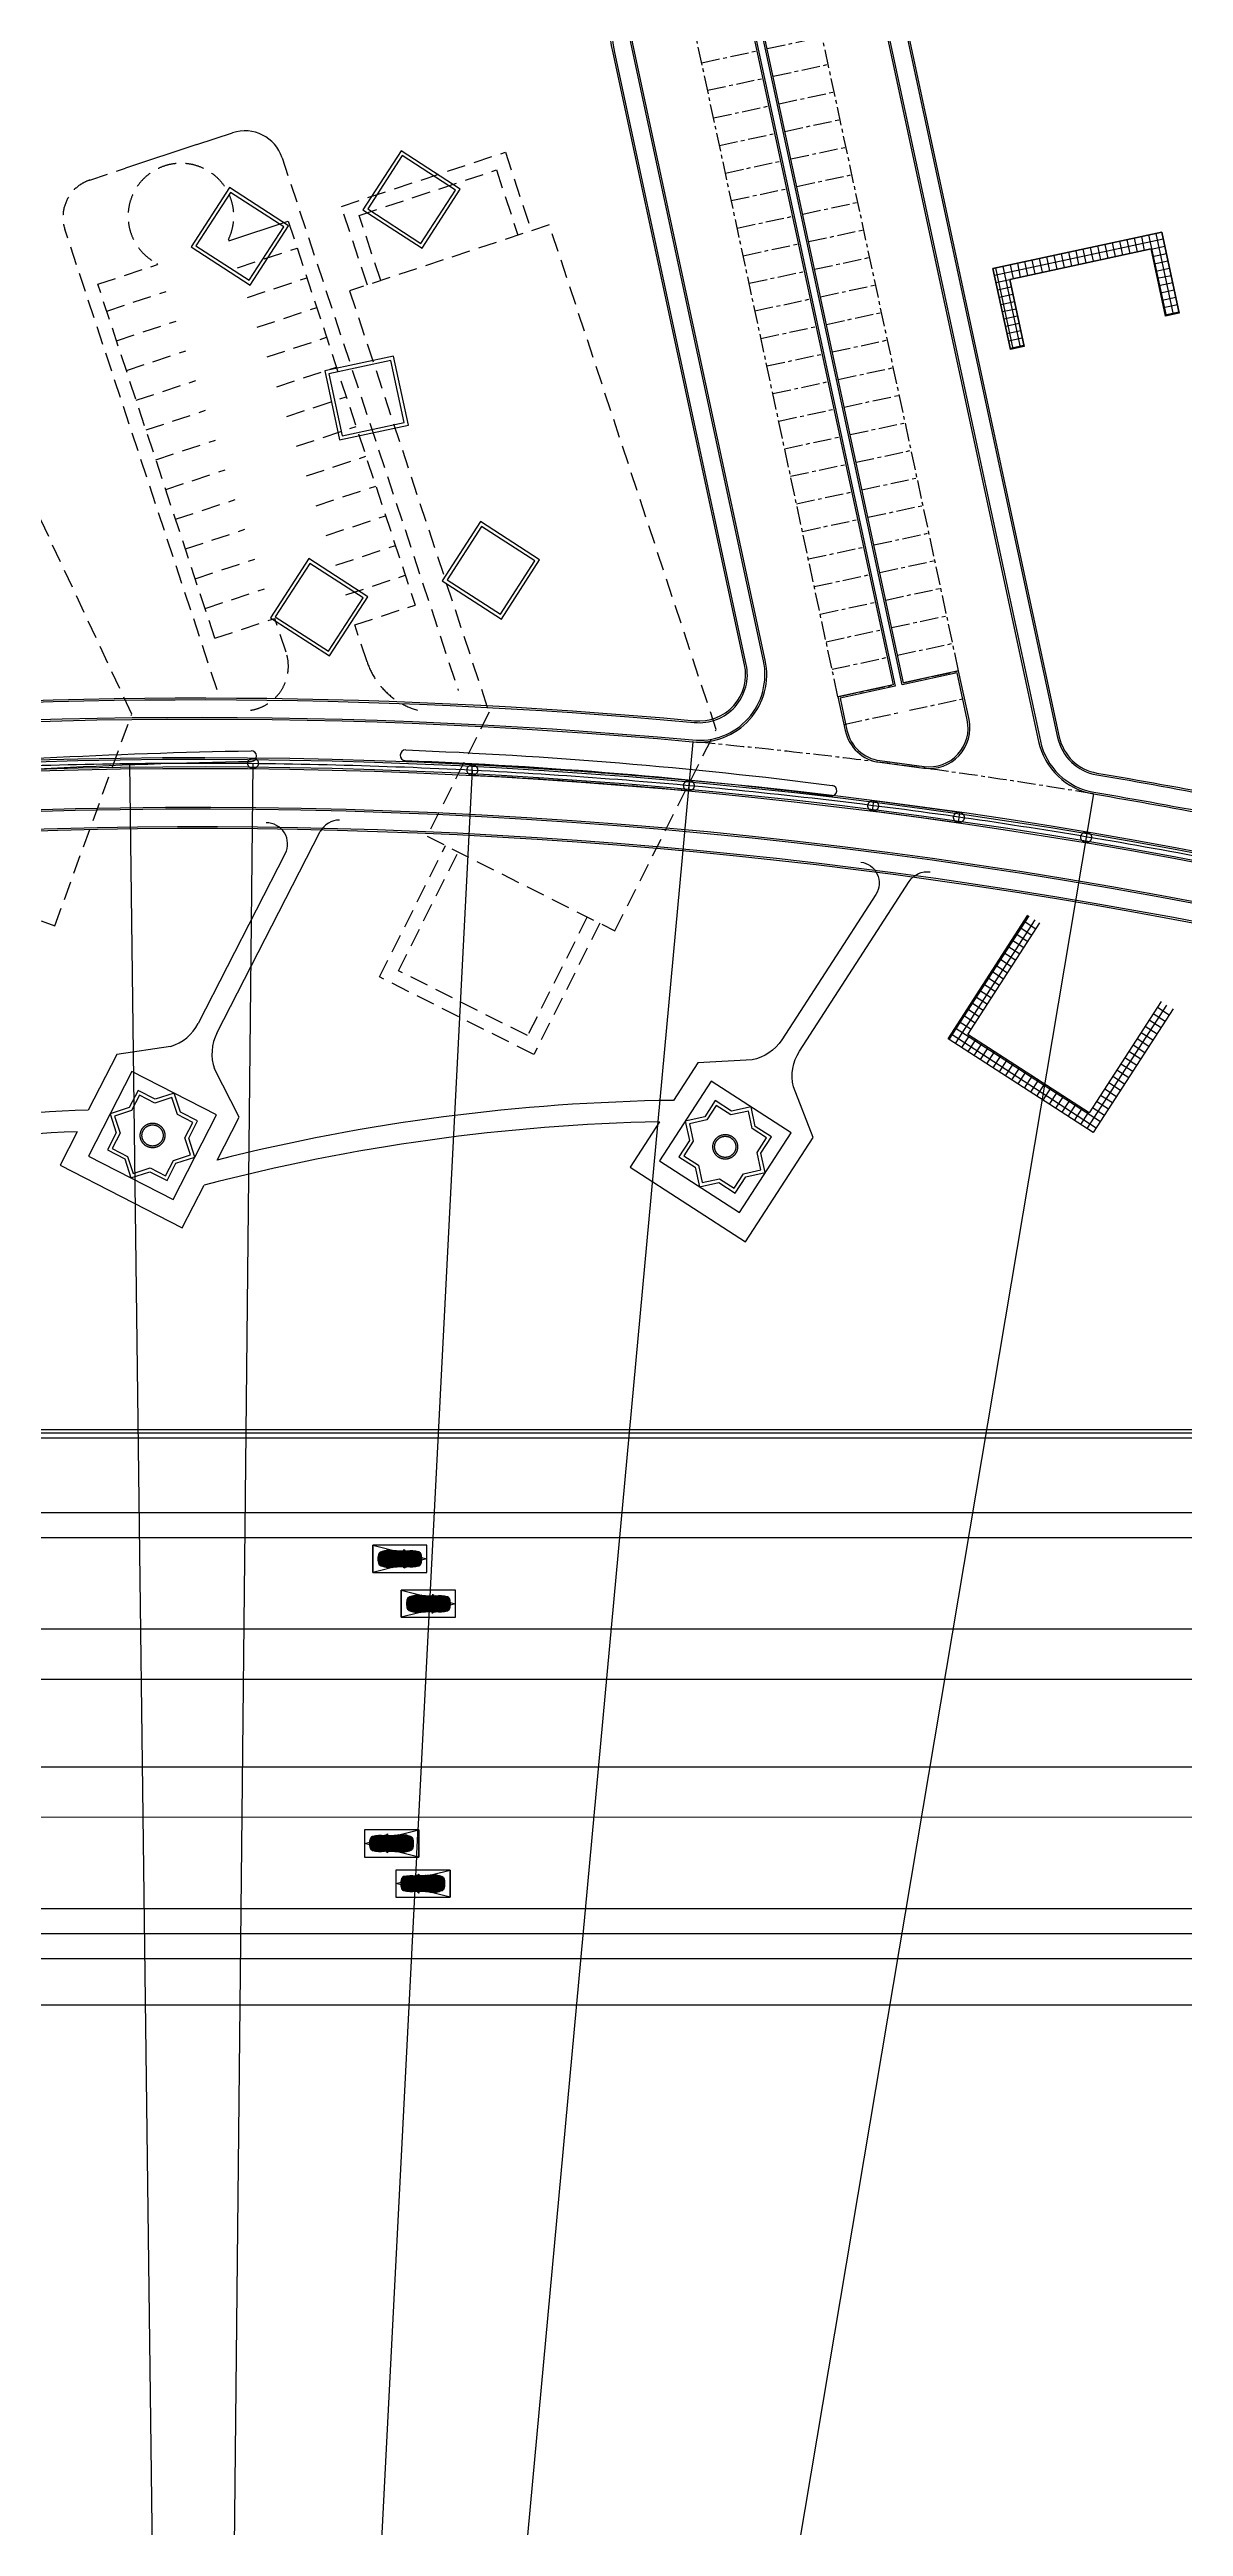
# Model space of a CAD drawing. Header units: inches. Extents: x 6322 to 85903, y -36042 to 7673.
# Drawn here: x 60204 to 64065, y -5601 to 2831 of the extents above; entities that cross this region are included whole.
import ezdxf

# ---------------------------------------------------------------- set-up
doc = ezdxf.new("R2010")
doc.units = ezdxf.units.IN
doc.header["$LTSCALE"] = 10
for name, pattern in [('Amconstr', [9999, 9999, 0]), ('CENTER', [2, 1.25, -0.25, 0.25, -0.25]), ('HIDDEN', [9.525, 6.35, -3.175])]:
    doc.linetypes.add(name, pattern=pattern)
for name, color, linetype in [('06--LINE-2', 2, 'Continuous'), ('afaq', 6, 'Continuous'), ('CAR', 253, 'Continuous'), ('CARS', 2, 'Continuous'), ('CKS_PROPERTY LINE', 5, 'Continuous'), ('coches', 7, 'Continuous'), ('FURN', 6, 'Continuous'), ('MS GATE', 1, 'Continuous'), ('N', 170, 'Continuous'), ('PLOT LINE', 3, 'Continuous'), ('ROAD CL', 251, 'CENTER'), ('road paver', 253, 'Continuous'), ('roads & footpath', 161, 'Continuous'), ('WALL', 4, 'Continuous')]:
    doc.layers.add(name, color=color, linetype=linetype)
doc.styles.add('3-16', font='arial.ttf')
doc.dimstyles.new('1-8', dxfattribs={"dimtxt": 10, "dimasz": 4, "dimexe": 2, "dimexo": 2, "dimgap": 1, "dimtad": 1, "dimdec": 4, "dimzin": 0, "dimdsep": 46, "dimlunit": 4, "dimtxsty": '3-16', "dimblk": 'ARCHTICK', "dimcen": 4, "dimclrd": 1, "dimclre": 8, "dimclrt": 2, "dimadec": 3, "dimazin": 0, "dimtfac": 1, "dimtdec": 4, "dimtofl": 0, "dimtmove": 2, "dimatfit": 3, "dimldrblk": 'AERO', "dimfxl": 0.18, "dimtolj": 1, "dimtzin": 0, "dimarcsym": 0})

# ---------------------------------------------------------------- blocks, each defined once
blk = doc.blocks.new('_ArchTick')
at = {"color": 0, "const_width": 0.15}
blk.add_lwpolyline([(-0.5, -0.5), (0.5, 0.5)], dxfattribs=at)
blk = doc.blocks.new('*D27')
at = {"layer": 'Defpoints', "color": 0, "linetype": 'Amconstr', "lineweight": 25, "transparency": 16777216}
for p in [(71828.1, 5022.4), (71861.8, 4777.2), (55517.2, 2537.3)]:
    blk.add_point(p, dxfattribs=at)
at = {"layer": 'FURN', "color": 1, "linetype": 'Amconstr', "lineweight": -2, "transparency": 16777216}
blk.add_line((55483.6, 2782.5), (71828.1, 5022.4), dxfattribs=at)
at = {"layer": 'FURN', "color": 8, "linetype": 'HIDDEN', "lineweight": -2, "transparency": 16777216}
for p, q in [((71861.5, 4779.2), (71827.9, 5024.4)), ((55516.9, 2539.3), (55483.3, 2784.5))]:
    blk.add_line(p, q, dxfattribs=at)
at = {"layer": 'FURN', "color": 1, "linetype": 'Amconstr', "lineweight": -2, "transparency": 16777216, "xscale": 24, "yscale": 24, "zscale": 24}
for p, rotation in [((71828.1, 5022.4), 7.80334522776029), ((55483.6, 2782.5), 187.8033452277602)]:
    blk.add_blockref('_ArchTick', p, dxfattribs=dict(at, rotation=rotation))
at = {"layer": 'FURN', "color": 2, "linetype": 'Amconstr', "lineweight": 25, "transparency": 16777216, "insert": (63654.1, 3915.6), "char_height": 24, "attachment_point": 5, "rotation": 7.80335, "style": '3-16'}
blk.add_mtext('\\A1;1374\'-9"', dxfattribs=at)
blk = doc.blocks.new('AERO')
blk.add_line((0, 0), (-1, 0))
blk.add_lwpolyline([(-0.71, 0.71), (0, 0), (-0.71, -0.71)])
blk = doc.blocks.new('A$C6C2F1E0A')
at = {"layer": 'coches', "lineweight": -3}
for color, points in [(255, [(0.18, 0.38, -0.52292), (0.12, 0.46, -0.101535), (0.25, 0.71, 0.212201), (0.06, 0.47, 0.055723), (0, 0, 0.055723), (0.06, -0.47, 0.212201), (0.25, -0.71, -0.101535), (0.12, -0.46, -0.52292), (0.18, -0.38, -0.051873), (0.14, 0, -0.051873)]), (123, [(1.93, 0, -0.031829), (1.97, 0.46, 0.400838), (1.92, 0.54), (1.76, 0.61, 0.190771), (1.61, 0.64, 0.14503), (1.52, 0.5, 0.06672), (1.45, 0.08, -0.06597), (1.54, -0.48, -0.02456), (1.5, -0.31, 0.027107), (1.45, -0.03, 0.027717), (1.46, -0.21, -0.033318), (1.54, -0.52, -0.084927), (1.51, -0.45, 0.016663), (1.47, -0.31, 0.031083), (1.52, -0.5, 0.14503), (1.61, -0.64, 0.190771), (1.76, -0.61), (1.92, -0.54, 0.400838), (1.97, -0.46, -0.031829)]), (156, [(3.89, 0.68, -0.128631), (4.03, 0.58, -0.044866), (4.07, 0.46), (3.84, 0.48), (3.54, 0.5), (3.31, 0.52), (3.04, 0.54), (2.71, 0.54, 0.002271), (2.83, 0.55, 0.015753), (3.21, 0.57, 0.648), (3.2, 0.61, 0.010841), (3.09, 0.63, 0.038718), (2.63, 0.69, 0.192613), (2.61, 0.78, 0.086781), (2.83, 0.84, -0.080758), (2.88, 0.85), (3.45, 0.86, -0.02763), (3.84, 0.75, 0.178742)]), (156, [(2.94, 0.43, -0.278411), (2.98, 0.5), (2.92, 0.5, 0.388823), (2.88, 0.45), (2.88, 0), (2.88, -0.45, 0.388823), (2.92, -0.5), (2.98, -0.5, -0.278411), (2.94, -0.43), (2.94, 0)]), (123, [(3.52, 0.27, 0.096829), (3.49, 0.44, 0.196108), (3.45, 0.48, 0.078172), (3.35, 0.5), (2.98, 0.5, 0.278411), (2.94, 0.43), (2.94, 0), (2.94, -0.43, 0.278411), (2.98, -0.5), (3.35, -0.5, 0.078172), (3.45, -0.48, 0.196108), (3.49, -0.44, 0.096829), (3.52, -0.27), (3.52, 0)]), (255, [(4.16, 0.55, 0.153936), (3.94, 0.71, -0.211518), (4.13, 0.45, -0.047818), (4.18, 0, -0.047818), (4.13, -0.45, -0.211518), (3.94, -0.71, 0.153936), (4.16, -0.55, 0.073985), (4.25, 0, 0.073985)]), (156, [(4.13, 0.45), (4.07, 0.46, -0.044152), (4.1, 0.33, -0.036776), (4.12, 0, -0.036776), (4.1, -0.33, -0.044152), (4.07, -0.46), (4.13, -0.45, 0.047818), (4.18, 0, 0.047818)]), (156, [(3.89, -0.68, 0.128631), (4.03, -0.58, 0.044866), (4.07, -0.46), (3.84, -0.48), (3.54, -0.5), (3.31, -0.52), (3.04, -0.54), (2.71, -0.54, -0.002271), (2.83, -0.55, -0.015753), (3.21, -0.57, -0.648), (3.2, -0.61, -0.010841), (3.09, -0.63, -0.038718), (2.63, -0.69, -0.192613), (2.61, -0.78, -0.086781), (2.83, -0.84, 0.080758), (2.88, -0.85), (3.45, -0.86, 0.02763), (3.84, -0.75, -0.178742)])]:
    blk.add_hatch(color=color, dxfattribs=at).paths.add_polyline_path(points)
h = blk.add_hatch(color=156, dxfattribs=at)
h.paths.add_polyline_path([(1.7, 0.69, -0.284222), (1.67, 0.71, 0.066443), (1.54, 0.72, -0.242846), (1.44, 0.77, 0.105774), (0.25, 0.71, 0.101535), (0.12, 0.46, 0.52292), (0.18, 0.38, 0.007101), (1.52, 0.62, -0.204495)])
h.paths.add_polyline_path([(0.41, 0.5, -0.162353), (0.36, 0.46, -0.234058), (0.23, 0.47, -0.204198), (0.2, 0.52, -0.176217), (0.21, 0.62, -0.107863), (0.28, 0.7, -0.336631), (0.4, 0.67, -0.318262)], flags=16)
h.paths.add_polyline_path([(1.22, 0.67, 0.400423), (1.25, 0.62, 0.109062), (1.32, 0.62, 0.054412), (1.38, 0.64, 0.383263), (1.39, 0.67, 0.197788), (1.35, 0.71, 0.05979), (1.28, 0.71, 0.320332)], flags=16)
h = blk.add_hatch(color=156, dxfattribs=at)
h.paths.add_polyline_path([(1.34, 0.25), (0.76, 0.25), (1.35, 0.27, -0.038492), (1.42, 0.6, -0.006546), (0.18, 0.38, 0.051873), (0.14, 0, 0.051873), (0.18, -0.38, -0.006546), (1.42, -0.6, -0.038492), (1.35, -0.27), (0.76, -0.25), (1.34, -0.25, -0.029309), (1.32, 0, -0.029309)])
h.paths.add_polyline_path([(0.25, 0, -1), (0.3, 0, -1)], flags=16)
h = blk.add_hatch(color=156, dxfattribs=at)
h.paths.add_polyline_path([(0.4, 0.67, 0.336631), (0.28, 0.7, 0.107863), (0.21, 0.62, 0.176217), (0.2, 0.52, 0.204198), (0.23, 0.47, 0.234058), (0.36, 0.46, 0.162353), (0.41, 0.5, 0.318262)])
h.paths.add_polyline_path([(0.42, 0.58, 0.213723), (0.39, 0.66), (0.39, 0.66, -0.000003), (0.39, 0.66), (0.39, 0.66, 0.000001), (0.39, 0.66, 0.243766), (0.3, 0.69, 0.291481), (0.26, 0.65, 0.158425), (0.26, 0.51, 0.556548), (0.39, 0.49, 0.163341)], flags=16)
h = blk.add_hatch(color=51, dxfattribs=at)
h.paths.add_polyline_path([(0.42, 0.58, 0.213723), (0.39, 0.66), (0.39, 0.66, -0.000003), (0.39, 0.66), (0.39, 0.66, 0.000001), (0.39, 0.66, 0.243766), (0.3, 0.69, 0.291481), (0.26, 0.65, 0.158425), (0.26, 0.51, 0.556548), (0.39, 0.49, 0.163341)])
h.paths.add_polyline_path([(0.41, -0.5, 0.162353), (0.36, -0.46, 0.234058), (0.23, -0.47, 0.204198), (0.2, -0.52, 0.176217), (0.21, -0.62, 0.107863), (0.28, -0.7, 0.336631), (0.4, -0.67, 0.318262)])
h.paths.add_polyline_path([(0.39, -0.49, 0.000003), (0.39, -0.49, -0.000002)], flags=16)
h.paths.add_polyline_path([(0.26, -0.65, 0.291481), (0.3, -0.69, 0.243765), (0.39, -0.66), (0.39, -0.66, -0.243765), (0.3, -0.69, -0.291481)], flags=16)
h = blk.add_hatch(color=156, dxfattribs=at)
h.paths.add_polyline_path([(1.35, 0.71, 0.05979), (1.28, 0.71, 0.320332), (1.22, 0.67, 0.400423), (1.25, 0.62, 0.109062), (1.32, 0.62, 0.054412), (1.38, 0.64, 0.383263), (1.39, 0.67, 0.197788)])
h.paths.add_polyline_path([(1.38, -0.64, 0.054412), (1.32, -0.62, 0.109062), (1.25, -0.62, 0.400423), (1.22, -0.67, 0.320332), (1.28, -0.71, 0.05979), (1.35, -0.71, 0.197788), (1.39, -0.67, 0.383263)])
h.paths.add_polyline_path([(1.34, -0.25), (0.76, -0.25), (1.35, -0.27, -0.002424)])
h.paths.add_polyline_path([(1.35, 0.27), (0.76, 0.25), (1.34, 0.25, -0.002424)])
h = blk.add_hatch(color=156, dxfattribs=at)
h.paths.add_polyline_path([(3.55, 0, 0.016855), (3.54, 0.5), (3.31, 0.52), (3.04, 0.54), (2.71, 0.54, -0.012215), (2.09, 0.54, -0.071916), (1.99, 0.57), (1.7, 0.69, 0.204495), (1.52, 0.62, -0.000555), (1.42, 0.6, 0.070312), (1.32, 0, 0.070312), (1.42, -0.6, -0.000555), (1.52, -0.62, 0.204495), (1.7, -0.69), (1.99, -0.57, -0.071916), (2.09, -0.54, -0.012215), (2.71, -0.54), (3.04, -0.54), (3.31, -0.52), (3.54, -0.5, 0.016855)])
h.paths.add_polyline_path([(1.97, -0.46, -0.400838), (1.92, -0.54), (1.76, -0.61, -0.190771), (1.61, -0.64, -0.14503), (1.52, -0.5, -0.031083), (1.47, -0.31, 0.020832), (1.41, -0.12, -1.353737), (1.42, -0.11, -0.010233), (1.46, -0.21, -0.027717), (1.45, -0.03, 0.009845), (1.42, 0.07, -1.115799), (1.45, 0.09, -0.000957), (1.45, 0.08, -0.06672), (1.52, 0.5, -0.14503), (1.61, 0.64, -0.190771), (1.76, 0.61), (1.92, 0.54, -0.400838), (1.97, 0.46, 0.031829), (1.93, 0, 0.031829)], flags=16)
h.paths.add_polyline_path([(2.88, 0), (2.88, 0.45, -0.388823), (2.92, 0.5), (3.35, 0.5, -0.078172), (3.45, 0.48, -0.196108), (3.49, 0.44, -0.096829), (3.52, 0.27), (3.52, 0), (3.52, -0.27, -0.096829), (3.49, -0.44, -0.196108), (3.45, -0.48, -0.078172), (3.35, -0.5), (2.92, -0.5, -0.388823), (2.88, -0.45)], flags=16)
h = blk.add_hatch(color=156, dxfattribs=at)
h.paths.add_polyline_path([(2.61, 0.78, -0.024275), (2.54, 0.78, -0.020943), (2.5, 0.78, -0.363745), (2.42, 0.77, -0.024995), (2.36, 0.78), (1.71, 0.78, -0.093665), (1.6, 0.78, -0.044974), (1.44, 0.77, 0.241522), (1.54, 0.72, -0.066745), (1.67, 0.71, 0.283345), (1.7, 0.69), (2.28, 0.69), (2.62, 0.69), (2.63, 0.69, 0.192613)])
h.paths.add_polyline_path([(2.63, -0.69), (2.28, -0.69), (1.7, -0.69, 0.283345), (1.67, -0.71, -0.066745), (1.54, -0.72, 0.241522), (1.44, -0.77, -0.044974), (1.6, -0.78, -0.093665), (1.71, -0.78), (2.36, -0.78, -0.024995), (2.42, -0.77, -0.363745), (2.5, -0.78, -0.020943), (2.54, -0.78, -0.024275), (2.61, -0.78, 0.192613)])
h = blk.add_hatch(color=156, dxfattribs=at)
h.paths.add_polyline_path([(1.74, 0.9, 0.541385), (1.71, 0.92, 0.273922), (1.6, 0.78, 0.093665), (1.71, 0.78, 0.115278)])
h.paths.add_polyline_path([(2.5, 0.81, 0.155977), (2.36, 0.78, 0.02493), (2.42, 0.77, -0.350519), (2.5, 0.78, 0.020943), (2.54, 0.78, 0.222022)])
h = blk.add_hatch(color=123, dxfattribs=at)
h.paths.add_polyline_path([(2.58, 0.69), (2.28, 0.69), (2.03, 0.69), (2.12, 0.54, 0.010987), (2.68, 0.54)])
h.paths.add_polyline_path([(3.09, 0.63, 0.038718), (2.63, 0.69), (2.62, 0.69), (2.71, 0.54), (2.71, 0.54, 0.002271), (2.83, 0.55, 0.015753), (3.21, 0.57, 0.648), (3.2, 0.61, 0.010841)])
h.paths.add_polyline_path([(1.99, 0.69), (1.7, 0.69), (1.99, 0.57, 0.071916), (2.09, 0.54)])
h = blk.add_hatch(color=156, dxfattribs=at)
h.paths.add_polyline_path([(2.03, 0.69), (1.99, 0.69), (2.09, 0.54, 0.000616), (2.12, 0.54)])
h.paths.add_polyline_path([(2.62, 0.69), (2.58, 0.69), (2.68, 0.54, 0.000606), (2.71, 0.54)])
h.paths.add_polyline_path([(2.71, -0.54, 0.000606), (2.68, -0.54), (2.58, -0.69), (2.62, -0.69)])
h.paths.add_polyline_path([(2.09, -0.54, 0.023279), (2.06, -0.54), (1.96, -0.69), (1.99, -0.69)])
h = blk.add_hatch(color=156, dxfattribs=at)
h.paths.add_polyline_path([(3.92, 0.37, 0.311096), (3.84, 0.45, 0.03281), (3.75, 0.46), (3.67, 0.46, 0.407574), (3.61, 0.41), (3.61, 0), (3.61, -0.41, 0.407574), (3.67, -0.46), (3.75, -0.46, 0.03281), (3.84, -0.45, 0.311096), (3.92, -0.37), (3.92, 0)], flags=0)
h.paths.add_polyline_path([(4.1, 0.33, 0.044152), (4.07, 0.46), (3.84, 0.48), (3.54, 0.5, -0.016855), (3.55, 0, -0.016855), (3.54, -0.5), (3.84, -0.48), (4.07, -0.46, 0.044152), (4.1, -0.33, 0.036776), (4.12, 0, 0.036776)])
h.paths.add_polyline_path([(3.92, 0), (3.92, -0.37, -0.311096), (3.84, -0.45, -0.03281), (3.75, -0.46), (3.67, -0.46, -0.407574), (3.61, -0.41), (3.61, 0), (3.61, 0.41, -0.407574), (3.67, 0.46), (3.75, 0.46, -0.03281), (3.84, 0.45, -0.311096), (3.92, 0.37)], flags=16)
h = blk.add_hatch(color=10, dxfattribs=at)
h.paths.add_polyline_path([(3.94, 0.71, 0.007431), (3.84, 0.75, 0.178742), (3.89, 0.68, -0.128631), (4.03, 0.58, -0.044866), (4.07, 0.46), (4.13, 0.45, 0.211518)])
h.paths.add_polyline_path([(4.13, -0.45), (4.07, -0.46, -0.044866), (4.03, -0.58, -0.128631), (3.89, -0.68, 0.178742), (3.84, -0.75, 0.007431), (3.94, -0.71, 0.211518)])
h = blk.add_hatch(color=156, dxfattribs=at)
h.paths.add_polyline_path([(1.52, -0.62, 0.007101), (0.18, -0.38, 0.52292), (0.12, -0.46, 0.101535), (0.25, -0.71, 0.105774), (1.44, -0.77, -0.242846), (1.54, -0.72, 0.066443), (1.67, -0.71, -0.284222), (1.7, -0.69, -0.204495)])
h.paths.add_polyline_path([(0.41, -0.5, 0.162353), (0.36, -0.46, 0.234058), (0.23, -0.47, 0.204198), (0.2, -0.52, 0.176217), (0.21, -0.62, 0.107863), (0.28, -0.7, 0.336631), (0.4, -0.67, 0.318262)], flags=16)
h.paths.add_polyline_path([(0.39, -0.49, 0.000003), (0.39, -0.49, -0.000002)], flags=0)
h.paths.add_polyline_path([(0.3, -0.69, -0.291481), (0.26, -0.65, 0.291481), (0.3, -0.69, 0.243765), (0.39, -0.66), (0.39, -0.66, -0.243765)], flags=0)
h.paths.add_polyline_path([(1.25, -0.62, -0.109062), (1.32, -0.62, -0.054412), (1.38, -0.64, -0.397904), (1.39, -0.67, -0.193819), (1.35, -0.71, -0.05979), (1.28, -0.71, -0.320332), (1.22, -0.67, -0.400423)], flags=16)
h = blk.add_hatch(color=156, dxfattribs=at)
h.paths.add_polyline_path([(0.4, -0.67, -0.336631), (0.28, -0.7, -0.107863), (0.21, -0.62, -0.176217), (0.2, -0.52, -0.204198), (0.23, -0.47, -0.234058), (0.36, -0.46, -0.162353), (0.41, -0.5, -0.318262)])
h.paths.add_polyline_path([(0.42, -0.58, -0.213723), (0.39, -0.66), (0.39, -0.66, 0.000003), (0.39, -0.66), (0.39, -0.66, -0.000001), (0.39, -0.66, -0.243766), (0.3, -0.69, -0.291481), (0.26, -0.65, -0.158425), (0.26, -0.51, -0.556548), (0.39, -0.49, -0.163341)], flags=16)
h = blk.add_hatch(color=156, dxfattribs=at)
h.paths.add_polyline_path([(2.54, -0.78, 0.020943), (2.5, -0.78, -0.350519), (2.42, -0.77, 0.02493), (2.36, -0.78, 0.155977), (2.5, -0.81, 0.222022)])
h.paths.add_polyline_path([(1.71, -0.78, 0.093665), (1.6, -0.78, 0.273922), (1.71, -0.92, 0.541385), (1.74, -0.9, 0.115278)])
h = blk.add_hatch(color=123, dxfattribs=at)
h.paths.add_polyline_path([(3.2, -0.61, 0.648), (3.21, -0.57, 0.015753), (2.83, -0.55, 0.002271), (2.71, -0.54), (2.71, -0.54), (2.62, -0.69), (2.63, -0.69, 0.038718), (3.09, -0.63, 0.010841)])
h.paths.add_polyline_path([(2.68, -0.54, 0.011603), (2.09, -0.54), (1.99, -0.69), (2.28, -0.69), (2.58, -0.69)])
h.paths.add_polyline_path([(2.06, -0.54, 0.048556), (1.99, -0.57), (1.7, -0.69), (1.96, -0.69)])
for p, q in [((0.76, 0.25), (1.35, 0.27)), ((1.34, 0.25), (0.76, 0.25)), ((1.92, 0.54), (1.76, 0.61)), ((2.09, 0.54), (1.99, 0.69)), ((2.12, 0.54), (2.03, 0.69)), ((2.68, 0.54), (2.58, 0.69)), ((2.71, 0.54), (2.62, 0.69)), ((3.04, 0.54), (2.71, 0.54)), ((3.45, 0.86), (2.88, 0.85)), ((2.88, 0.45), (2.88, 0)), ((2.88, 0), (2.88, -0.45)), ((3.35, 0.5), (2.92, 0.5)), ((2.94, 0), (2.94, 0.43)), ((2.94, -0.43), (2.94, 0)), ((3.31, 0.52), (3.04, 0.54)), ((3.54, 0.5), (3.31, 0.52)), ((3.52, 0), (3.52, 0.27)), ((3.52, -0.27), (3.52, 0)), ((3.84, 0.48), (3.54, 0.5)), ((3.61, 0.41), (3.61, 0)), ((3.61, 0), (3.61, -0.41)), ((3.75, 0.46), (3.67, 0.46)), ((4.13, 0.45), (3.84, 0.48)), ((3.92, 0), (3.92, 0.37)), ((3.92, -0.37), (3.92, 0)), ((0.76, -0.25), (1.35, -0.27)), ((1.34, -0.25), (0.76, -0.25)), ((1.99, -0.57), (1.7, -0.69)), ((1.7, -0.69), (2.28, -0.69)), ((1.71, -0.78), (2.36, -0.78)), ((1.76, -0.61), (1.92, -0.54)), ((2.06, -0.54), (1.96, -0.69)), ((2.09, -0.54), (1.99, -0.69)), ((2.28, -0.69), (2.63, -0.69)), ((2.68, -0.54), (2.58, -0.69)), ((2.71, -0.54), (2.62, -0.69)), ((2.71, -0.54), (3.04, -0.54)), ((2.88, -0.85), (3.45, -0.86)), ((2.92, -0.5), (3.35, -0.5)), ((3.04, -0.54), (3.31, -0.52)), ((3.31, -0.52), (3.54, -0.5)), ((3.84, -0.48), (3.54, -0.5)), ((3.67, -0.46), (3.75, -0.46)), ((4.13, -0.45), (3.84, -0.48))]:
    blk.add_line(p, q, dxfattribs=at)
for points in [[(2.42, 0.77, -0.024995), (2.36, 0.78), (1.71, 0.78, -0.093665), (1.6, 0.78, -0.044974), (1.44, 0.77, 0.242846), (1.54, 0.72, -0.066443), (1.67, 0.71, 0.284222), (1.7, 0.69)], [(2.62, 0.69), (2.28, 0.69), (1.7, 0.69), (1.99, 0.57, 0.071916), (2.09, 0.54, 0.014486), (2.83, 0.55, 0.015753), (3.21, 0.57, 0.648), (3.2, 0.61, 0.010841), (3.09, 0.63, 0.038718), (2.63, 0.69, 0.192613), (2.61, 0.78)]]:
    blk.add_lwpolyline(points, format="xyb", dxfattribs=at)
blk.add_lwpolyline([(2.63, 0.69), (2.62, 0.69)], dxfattribs=at)
blk.add_circle((0.28, 0), 0.0266, dxfattribs=at)
for centre, radius, start, end in [((2.14, -0.05), 2.14, 165.8561, 178.6137), ((2.14, 0.05), 2.14, 181.3863, 194.1439), ((0.43, 0.38), 0.377, 117.9341, 165.8561), ((0.18, 0.44), 0.0622, 163.0263, 273.4503), ((0.8, 0.25), 0.713, 139.8356, 163.0263), ((1.99, -0.02), 1.85, 167.5836, 179.4615), ((1.99, 0.02), 1.85, 180.5385, 192.4164), ((-7.49, 47.78), 48.02, 279.1905, 280.8179), ((0.34, 0.55), 0.151, 151.6532, 191.6286), ((0.27, 0.53), 0.0721, 191.6286, 237.7927), ((0.43, 0.5), 0.25, 127.028, 151.6532), ((0.31, 0.6), 0.15, 237.7927, 290.4863), ((0.99, -2.03), 2.84, 80.8502, 105.0021), ((0.47, 0.59), 0.219, 164.1178, 200.1268), ((0.31, 0.63), 0.0561, 99.1163, 164.1178), ((0.33, 0.54), 0.0734, 202.5631, 318.9552), ((0.32, 0.6), 0.106, 37.9901, 112.4095), ((0.32, 0.59), 0.0991, 44.3179, 99.1163), ((0.32, 0.56), 0.106, 290.4863, 327.3729), ((0.31, 0.58), 0.109, 356.0625, 44.3179), ((0.28, 0.59), 0.141, 318.9552, 356.0625), ((0.29, 0.58), 0.146, 327.3729, 37.9901), ((1.27, 0.65), 0.0587, 88.9813, 160.0291), ((1.26, 0.67), 0.0421, 169.1057, 256.3949), ((1.29, 0.78), 0.161, 256.3949, 281.2917), ((1.3, 0.4), 0.309, 80.0244, 93.711), ((1.27, 0.91), 0.29, 279.8631, 292.3211), ((3.49, -0.03), 2.16, 163.0913, 179.1793), ((3.49, 0.03), 2.16, 180.8207, 196.9087), ((1.32, 0.64), 0.0745, 24.0009, 68.7529), ((1.37, 0.66), 0.0224, 299.1034, 22.9832), ((1.43, 0.08), 0.0143, 16.9212, 209.452), ((-1.12, -0.69), 2.66, 8.2627, 16.7299), ((3.06, 0.04), 1.61, 163.3105, 178.5788), ((-0.61, -0.54), 2.15, 1.6045, 16.9212), ((1.7, 0.45), 0.243, 89.731, 135.9605), ((1.79, 0.42), 0.288, 130.3021, 163.3105), ((1.78, 0.75), 0.18, 109.8569, 171.1321), ((1.65, 0.43), 0.209, 58.5386, 101.741), ((1.72, 0.9), 0.023, 356.1352, 109.8569), ((1.47, 0.91), 0.272, 329.8315, 356.1352), ((1.9, 0.47), 0.0678, 345.774, 73.1452), ((5.52, -0.02), 3.59, 172.3421, 179.6342), ((5.52, 0.02), 3.59, 180.3658, 187.6579), ((2.48, 0.58), 0.227, 85.3914, 120.853), ((2.46, 0.82), 0.06, 231.9068, 311.9577), ((2.49, 0.75), 0.0622, 34.5743, 84.6458), ((2.44, 1.34), 0.564, 275.8996, 280.6987), ((2.57, 1.44), 0.662, 268.1893, 293.5908), ((2.9, 0.68), 0.167, 95.1224, 113.5908), ((2.93, 0.46), 0.05, 98.3498, 183.3387), ((3.02, 0.43), 0.0806, 119.4221, 181.6531), ((3.33, 0.16), 0.345, 69.3284, 87.2077), ((2.66, -2.65), 3.59, 69.1236, 77.1575), ((3.43, 0.41), 0.069, 24.9469, 69.3284), ((3.07, 0.29), 0.447, 358.5563, 20.6788), ((-3.92, 0.05), 7.47, 359.5886, 3.4511), ((-3.92, -0.05), 7.47, 356.5489, 0.4114), ((3.67, 0.41), 0.0564, 86.7926, 175.4907), ((3.69, -0.27), 0.736, 77.7157, 85.2325), ((3.96, 0.79), 0.128, 198.9069, 239.4435), ((3.82, 0.35), 0.0977, 8.5929, 77.7157), ((3.77, 0.38), 0.329, 38.5491, 67.8682), ((3.74, 0.37), 0.399, 12.4252, 60.1974), ((3.79, 0.28), 0.456, 36.82, 71.8248), ((3.36, 0.25), 0.741, 5.9587, 26.3467), ((1.87, 0.02), 2.25, 359.4726, 7.8972), ((1.87, -0.02), 2.25, 352.1028, 0.5274), ((1.79, -0.03), 2.39, 0.6326, 11.5834), ((1.79, 0.03), 2.39, 348.4166, 359.3674), ((2.34, -0.01), 1.9, 0.3429, 17.2682), ((2.34, 0.01), 1.9, 342.7318, 359.6571), ((0.43, -0.38), 0.377, 194.1439, 242.0659), ((0.18, -0.44), 0.0622, 86.5497, 196.9737), ((0.8, -0.25), 0.713, 196.9737, 220.1644), ((-7.49, -47.78), 48.02, 79.1821, 80.8095), ((0.34, -0.55), 0.151, 168.3714, 208.3468), ((0.27, -0.53), 0.0721, 122.2073, 168.3714), ((0.43, -0.5), 0.25, 208.3468, 232.972), ((0.31, -0.6), 0.15, 69.5137, 122.2073), ((0.47, -0.59), 0.219, 159.8732, 195.8822), ((0.99, 2.03), 2.84, 254.9979, 279.1498), ((0.33, -0.54), 0.0734, 41.0448, 157.4369), ((0.31, -0.63), 0.0561, 195.8822, 260.8837), ((0.32, -0.6), 0.106, 247.5905, 322.0099), ((0.32, -0.59), 0.0991, 260.8837, 315.6821), ((0.32, -0.56), 0.106, 32.6271, 69.5137), ((0.28, -0.59), 0.141, 3.9375, 41.0448), ((0.31, -0.58), 0.109, 315.6821, 3.9375), ((0.29, -0.58), 0.146, 322.0099, 32.6271), ((1.26, -0.67), 0.0421, 103.6051, 190.8943), ((1.27, -0.65), 0.0587, 199.9709, 271.0187), ((1.29, -0.78), 0.161, 78.7083, 103.6051), ((1.3, -0.4), 0.309, 266.289, 279.9756), ((1.27, -0.91), 0.29, 67.6789, 80.1369), ((1.32, -0.64), 0.0745, 291.2471, 335.9991), ((1.37, -0.66), 0.0224, 337.0168, 60.8966), ((1.41, -0.11), 0.0107, 20.4589, 234.6463), ((-0.75, -0.97), 2.32, 12.8462, 21.4384), ((-0.87, -0.97), 2.45, 10.4806, 20.4589), ((1.54, -0.85), 0.121, 89.0984, 143.6975), ((1.5, -1.65), 0.874, 83.421, 93.7212), ((3.06, -0.04), 1.61, 179.6179, 185.9686), ((3.06, -0.04), 1.61, 189.5681, 196.6895), ((3.27, -0.05), 1.79, 188.2627, 193.8902), ((1.72, -0.41), 0.212, 192.8462, 212.2634), ((1.79, -0.42), 0.288, 196.6895, 229.6979), ((1.7, -0.45), 0.243, 224.0395, 270.269), ((1.55, -0.22), 0.505, 269.2761, 284.4814), ((1.65, -1.07), 0.3, 79.298, 100.702), ((1.78, -0.75), 0.18, 188.8679, 250.1431), ((1.65, -0.43), 0.209, 258.259, 301.4614), ((1.7, -0.72), 0.0287, 90.59, 154.0552), ((1.47, -0.91), 0.272, 3.8648, 30.1685), ((1.72, -0.9), 0.023, 250.1431, 3.8648), ((1.9, -0.47), 0.0678, 286.8548, 14.226), ((2.13, -0.91), 0.377, 96.5342, 112.9878), ((2.29, -13.26), 12.72, 87.5803, 90.8999), ((2.44, -1.34), 0.564, 91.9386, 97.6657), ((2.48, -0.58), 0.227, 239.147, 274.6086), ((2.46, -0.82), 0.06, 48.0423, 128.0932), ((2.46, -0.73), 0.0619, 229.4755, 306.66), ((2.49, -0.75), 0.0622, 275.3542, 325.4257), ((2.44, -1.34), 0.564, 79.3013, 84.1004), ((2.57, -1.44), 0.662, 66.4092, 91.8107), ((2.5, -0.72), 0.13, 328.6574, 12.267), ((2.51, 2.32), 3.01, 272.2624, 281.1315), ((2.66, -6.6), 6.05, 84.8428, 88.4528), ((2.9, -0.68), 0.167, 246.4092, 264.8776), ((2.93, -0.46), 0.05, 176.6613, 261.6502), ((3.02, -0.43), 0.0806, 178.3469, 240.5779), ((2.57, 2.02), 2.7, 281.1315, 283.6161), ((3.2, -0.59), 0.021, 283.6161, 55.3891), ((3.33, -0.16), 0.345, 272.7923, 290.6716), ((3.43, -0.41), 0.069, 290.6716, 335.0531), ((2.66, 2.65), 3.59, 282.8425, 290.8764), ((3.07, -0.29), 0.447, 339.3212, 1.4437), ((3.67, -0.41), 0.0564, 184.5093, 273.2074), ((3.69, 0.27), 0.736, 274.7675, 282.2843), ((3.82, -0.35), 0.0977, 282.2843, 351.4071), ((3.96, -0.79), 0.128, 120.5565, 161.0931), ((3.77, -0.38), 0.329, 292.1318, 321.4509), ((3.74, -0.37), 0.399, 299.8026, 347.5748), ((3.79, -0.28), 0.456, 288.1752, 323.18), ((3.36, -0.25), 0.741, 333.6533, 354.0413)]:
    blk.add_arc(centre, radius, start, end, dxfattribs=at)
at = {"layer": 'coches', "color": 156, "lineweight": -3}
blk.add_arc((2.46, 0.73), 0.0619, 53.34, 130.5245, dxfattribs=at)
blk = doc.blocks.new('S PARK')
at = {"layer": 'Defpoints'}
blk.add_lwpolyline([(-1250, 4996), (0, 0), (1250, 4996)], close=True, dxfattribs=at)
blk.add_wipeout([(-1250, 4996), (0, 0), (1250, 4996)])
at = {"layer": 'CARS'}
blk.add_lwpolyline([(-1250, 4996), (0, 0), (1250, 4996)], dxfattribs=at)
blk.add_lwpolyline([(-1250, 4996), (1250, 4996), (1250, 0), (-1250, 0)], close=True, dxfattribs=at)
at = {"layer": 'CAR', "xscale": 942.2849746202844, "yscale": 942.2849746202844, "zscale": 942.2849746202844, "rotation": 90}
blk.add_blockref('A$C6C2F1E0A', (0, 491.622), dxfattribs=at)
blk = doc.blocks.new('admin enlclave road')
at = {"layer": 'CKS_PROPERTY LINE'}
blk.add_line((45070.29, -5312.26), (44591.25, -5378.1), dxfattribs=at)
at = {"layer": 'CKS_PROPERTY LINE', "color": 0, "lineweight": -3}
for points in [[(44503.35, -5420.28, -0.126728), (44592, -5383.98), (44858.55, -5347.35)], [(44503.53, -5422.33, -0.126876), (44592.27, -5385.96), (44858.73, -5349.34)], [(44504.2, -5429.81, -0.127418), (44593.26, -5393.19), (44859.38, -5356.62)], [(44504.56, -5433.91, -0.127716), (44593.81, -5397.16), (44859.73, -5360.61)], [(44505.2, -5441.08, -0.128236), (44594.76, -5404.09), (44860.35, -5367.59)], [(44505.57, -5445.18, -0.128534), (44595.31, -5408.05), (44860.71, -5371.58)], [(44506.24, -5452.66, -0.129079), (44596.3, -5415.29), (44861.36, -5378.86)], [(44506.42, -5454.71, -0.129228), (44596.57, -5417.27), (44861.53, -5380.85)], [(44506.6, -5456.76, -0.129377), (44596.84, -5419.25), (44861.71, -5382.85)], [(44506.94, -5460.55, -0.129654), (44597.35, -5422.91), (44862.04, -5386.53)]]:
    blk.add_lwpolyline(points, format="xyb", dxfattribs=at)
at = {"layer": 'CARS'}
for p, xscale, yscale, zscale, rotation in [((44648.09, -5383.63, 104), -0.0008642937993302715, 0.0008642937993302715, 0.0008642937993302717, 97.82584931717199), ((44643.5, -5403.56, 104), -0.0008693093749999999, 0.0008693093750000002, 0.0008693093750000004, 277.8258493165299)]:
    blk.add_blockref('S PARK', p, dxfattribs=dict(at, xscale=xscale, yscale=yscale, zscale=zscale, rotation=rotation))
for p, xscale, yscale, zscale, rotation in [((44645.34, -5380.39, 104), -0.0008642937993302715, 0.0008642937993302715, 0.0008642937993302717, 97.82584931717199), ((44646.41, -5406.4, 104), -0.0008693093749999999, 0.0008693093750000002, 0.0008693093750000004, 277.8258493165299)]:
    blk.add_blockref('S PARK', p, dxfattribs=dict(at, xscale=xscale, yscale=yscale, zscale=zscale, rotation=rotation))
blk = doc.blocks.new('*U278')
at = {"layer": 'ROAD CL', "ltscale": 5}
blk.add_line((96, -192), (96, 0), dxfattribs=at)
blk = doc.blocks.new('*U279')
at = {"color": 0, "linetype": 'ByBlock', "lineweight": -2, "transparency": 16777216, "rotation": 282.1304857293513}
for p in [(62815.2, 2968.6), (62835.4, 2874.7), (62855.6, 2780.9), (62875.7, 2687), (62895.9, 2593.2), (62916.1, 2499.3), (62936.2, 2405.4), (62956.4, 2311.6), (62976.6, 2217.7), (62996.8, 2123.9), (63016.9, 2030), (63037.1, 1936.2), (63057.3, 1842.3), (63077.5, 1748.4), (63097.6, 1654.6), (63117.8, 1560.7), (63138, 1466.9), (63158.2, 1373), (63178.3, 1279.2), (63198.5, 1185.3), (63218.7, 1091.4), (63238.8, 997.6), (63259, 903.7), (63279.2, 809.9), (63299.4, 716)]:
    blk.add_blockref('*U278', p, dxfattribs=at)
blk = doc.blocks.new('*U280')
at = {"layer": 'ROAD CL', "ltscale": 5}
blk.add_line((96, 0), (96, 192), dxfattribs=at)
blk = doc.blocks.new('*U281')
at = {"color": 0, "linetype": 'ByBlock', "lineweight": -2, "transparency": 16777216, "rotation": 282.1304857293517}
for p in [(62404.6, 2880.3), (62424.8, 2786.5), (62444.9, 2692.6), (62465.1, 2598.8), (62485.3, 2504.9), (62505.5, 2411), (62525.6, 2317.2), (62545.8, 2223.3), (62566, 2129.5), (62586.1, 2035.6), (62606.3, 1941.8), (62626.5, 1847.9), (62646.7, 1754), (62666.8, 1660.2), (62687, 1566.3), (62707.2, 1472.5), (62727.4, 1378.6), (62747.5, 1284.8), (62767.7, 1190.9), (62787.9, 1097), (62808.1, 1003.2), (62828.2, 909.3), (62848.4, 815.5), (62868.6, 721.6), (62888.7, 627.8)]:
    blk.add_blockref('*U280', p, dxfattribs=at)

msp = doc.modelspace()

# ---------------------------------------------------------------- block references
at = {"layer": 'MS GATE', "linetype": 'Amconstr', "lineweight": 25, "xscale": 42.66674600251998, "yscale": 42.66674600251998, "zscale": 42.66674600251998, "rotation": 352.174150691152}
msp.add_blockref('admin enlclave road', (-1794383.54152, 484490.75316), dxfattribs=at)

# ---------------------------------------------------------------- next in the draw order: hatches: boundary and pattern name
at = {"layer": 'road paver', "linetype": 'Amconstr', "lineweight": 25}
h = msp.add_hatch(dxfattribs=at)
h.set_pattern_fill('ANSI37', color=256, scale=8, angle=45)
h.set_pattern_definition([(282.13117, (67407.167, -1808.4), (24.83279, 5.33782), []), (12.13117, (67407.167, -1808.4), (-5.33782, 24.83279), [])])
h.paths.add_polyline_path([(63522.67631, 1820.29772), (63475.74819, 1810.21051), (63416.50662, 2085.81665), (63991.35387, 2209.48484), (64050.6649, 1933.78916), (64003.68893, 1923.69165), (63954.53446, 2152.36967), (63473.52189, 2048.97595)])
h = msp.add_hatch(dxfattribs=at)
h.set_pattern_fill('ANSI37', color=256, scale=8, angle=45)
h.set_pattern_definition([(237.13117, (62814.87, -6059.822), (21.33385, -13.78503), []), (327.13117, (62814.87, -6059.822), (13.78503, 21.33385), [])])
h.paths.add_polyline_path([(63263.9566, -536.26303), (63757.82677, -855.38095), (64029.43035, -435.04446), (63989.11442, -408.99402), (63743.56128, -789.01457), (63330.32297, -521.99754), (63575.87611, -141.97698), (63535.56018, -115.92653)])

# ---------------------------------------------------------------- next in the draw order: linework, layer by layer
at = {"linetype": 'Amconstr', "lineweight": 25}
for p, q in [((62395.13587, 474.60147), (60708.4733, -17819.81171)), ((60476.18634, 400.70768), (60708.4733, -17819.81171)), ((60708.4733, -17819.81171), (60897.40793, 401.20878)), ((61643.86335, 378.16427), (60708.4733, -17819.81171)), ((63758.63302, 297.22198), (60708.4733, -17819.81171))]:
    msp.add_line(p, q, dxfattribs=at)
msp.add_lwpolyline([(61642.93936, 360.188), (61643.86335, 396.16427, -0.0101900123), (62383.01745, 343.15892), (62379.71243, 307.31095, 0.0101453543)], format="xyb", close=True, dxfattribs=at)
msp.add_lwpolyline([(63006.28492, 238.58462), (63010.82904, 274.29667), (63303.03677, 234.71239), (63297.91592, 199.07846)], close=True, dxfattribs=at)
for centre, radius in [((60708.4733, -17819.81171), 18222), ((60897.40793, 401.20878), 18), ((61643.86335, 378.16427), 18), ((62381.36494, 325.23493), 18), ((63008.55698, 256.44065), 18), ((63300.47635, 216.89543), 18), ((63733.72969, 149.30368), 18)]:
    msp.add_circle(centre, radius, dxfattribs=at)
at = {"layer": '06--LINE-2', "linetype": 'Amconstr', "lineweight": 25}
for points in [[(61271.10303, 2285.2496), (61472.68088, 2154.99458), (61602.9359, 2356.57243), (61401.35805, 2486.82745)], [(61287.69467, 2288.81574), (61469.11474, 2171.58622), (61586.34426, 2353.00629), (61404.92419, 2470.23581)], [(60686.37455, 2159.5704), (60887.9524, 2029.31538), (61018.20742, 2230.89323), (60816.62957, 2361.14825)], [(60702.96619, 2163.13654), (60884.38626, 2045.90702), (61001.61578, 2227.32709), (60820.19571, 2344.55661)], [(61191.78278, 1502.43435), (61426.42405, 1552.86721), (61375.9912, 1787.50848), (61141.34993, 1737.07562)], [(61200.9932, 1516.68806), (61412.17035, 1562.07763), (61366.78078, 1773.25477), (61155.60363, 1727.8652)], [(61541.25478, 1022.70203), (61742.83263, 892.44701), (61873.08765, 1094.02486), (61671.5098, 1224.27988)], [(61557.84642, 1026.26817), (61739.26649, 909.03865), (61856.49601, 1090.45871), (61675.07594, 1207.68823)], [(60956.5263, 897.02283), (61158.10415, 766.76781), (61288.35917, 968.34566), (61086.78132, 1098.60068)], [(60973.11794, 900.58897), (61154.538, 783.35945), (61271.76752, 964.77951), (61090.34746, 1082.00903)], [(60485.04139, -647.51617), (60337.1302, -935.78389), (60625.39793, -1083.69508), (60773.30911, -795.42735)], [(60485.04139, -647.51617), (60337.1302, -935.78389), (60625.39793, -1083.69508), (60773.30911, -795.42735)], [(62456.7465, -680.32017), (62280.90601, -952.45272), (62553.03856, -1128.2932), (62728.87905, -856.16066)], [(62456.7465, -680.32017), (62280.90601, -952.45272), (62553.03856, -1128.2932), (62728.87905, -856.16066)]]:
    msp.add_lwpolyline(points, close=True, dxfattribs=at)
at = {"layer": 'afaq', "lineweight": -3}
for p, q in [((60774.62867, -516.85217), (61126.38282, 168.69009)), ((61007.10243, 93.93789), (60710.56918, -483.98301)), ((60616.62417, -562.18013), (60433.57949, -590.09525)), ((60849.9662, -803.74474), (60765.89359, -638.77079))]:
    msp.add_line(p, q, dxfattribs=at)
at = {"layer": 'afaq', "color": 2, "linetype": 'Continuous', "lineweight": -3}
msp.add_lwpolyline([(64050.6649, 1933.78916), (63991.37535, 2209.385), (63416.50662, 2085.81665), (63475.7482, 1810.2105)], dxfattribs=at)
at = {"layer": 'afaq', "lineweight": -3}
for points in [[(59481.0786, 373.03584, -0.0162426615), (60891.13482, 443.98375)], [(61417.13806, 446.78467, -0.0222022866), (62869.07587, 326.33869)], [(59484.05441, 337.15905, -0.0162426615), (60891.77525, 407.98945)], [(61415.75713, 410.81116, -0.0222022866), (62864.51033, 290.62937)], [(62281.40278, -819.01822), (62181.35645, -973.85095), (62574.43679, -1227.84277), (62804.32928, -872.05879), (62737.07652, -699.54307, -0.2040381772), (62757.8906, -579.09712), (63131.63272, -0.68997, -0.294899827), (63202.86315, 31.42634)], [(62966.47014, 65.35955, -0.5493185982), (63017.24027, -45.05921), (62697.4167, -540.02145, -0.2040381772), (62596.16214, -608.49018), (62411.24893, -618.06698), (62328.44899, -746.20902)]]:
    msp.add_lwpolyline(points, format="xyb", dxfattribs=at)
for points in [[(60433.57949, -590.09525), (60336.53839, -779.22102)], [(60775.20078, -949.45691), (60849.9662, -803.74474)], [(60298.7897, -852.79036), (60240.20156, -966.97423), (60656.58827, -1180.62372), (60731.26063, -1035.09294)]]:
    msp.add_lwpolyline(points, dxfattribs=at)
for centre, radius, start, end in [((60891.45504, 425.9866), 18, 271.019337434, 91.019337434), ((61416.4476, 428.79791), 18, 87.8016445, 267.8016445), ((62866.7931, 308.48403), 18, 262.714091069, 82.714091069), ((60943.04293, 126.80704), 72, 332.837480958, 90.895594124), ((61190.44231, 135.82093), 72, 88.565603006, 152.837480974), ((60571.77361, -412.76652), 156, 286.708559479, 332.837480975), ((60913.42424, -588.06866), 156, 152.837480975, 198.966402471), ((62418.41726, -7470.45076), 6724.84359, 90.766554032, 104.143432368), ((60585.24642, -7499.46399), 6724.84359, 92.119479926, 104.185060723), ((62418.41726, -7470.45076), 6652.84359, 91.180082848, 104.690604326), ((60585.24642, -7499.46399), 6652.84359, 92.467792384, 104.648066226)]:
    msp.add_arc(centre, radius, start, end, dxfattribs=at)
at = {"layer": 'MS GATE', "linetype": 'Amconstr', "lineweight": 25}
for points in [[(60431.87936, -856.26913), (60401.7493, -914.99033), (60460.4705, -945.12039), (60481.26407, -1009.73948), (60545.88316, -988.94592), (60604.60437, -1019.07598), (60634.73442, -960.35478), (60699.35352, -939.56121), (60678.55996, -874.94212), (60708.69002, -816.22091), (60649.96881, -786.09086), (60629.17525, -721.47176)], [(60629.17525, -721.47176), (60564.55615, -742.26532), (60505.83495, -712.13526), (60475.70489, -770.85647), (60411.0858, -791.65003), (60431.87936, -856.26913)], [(60640.06824, -794.4983), (60621.42792, -736.57073), (60563.50035, -755.21104), (60511.03334, -728.29004), (60484.11233, -780.75705), (60426.18476, -799.39736), (60444.82508, -857.32493)], [(62592.81277, -768.24041), (62526.4464, -782.5059), (62471.01199, -746.68654), (62435.19263, -802.12095), (62368.82626, -816.38644), (62383.09175, -882.75282)], [(60626.32698, -950.4542), (60684.25455, -931.81388), (60665.61424, -873.88631), (60692.53524, -821.4193), (60640.06824, -794.4983)], [(62383.09175, -882.75282), (62347.27239, -938.18722), (62402.7068, -974.00658), (62416.97229, -1040.37296), (62483.33866, -1026.10747), (62538.77307, -1061.92683), (62574.59243, -1006.49242), (62640.9588, -992.22693), (62626.69331, -925.86055), (62662.51267, -870.42615), (62607.07826, -834.60679), (62592.81277, -768.24041)], [(62596.3908, -841.98816), (62583.60255, -782.49425), (62524.10864, -795.2825), (62474.57836, -763.27814), (62442.574, -812.80841), (62383.08009, -825.59666), (62395.86834, -885.09058)], [(62567.21106, -995.80496), (62626.70497, -983.01671), (62613.91672, -923.52279), (62645.92108, -873.99252), (62596.3908, -841.98816)], [(60444.82508, -857.32493), (60417.90408, -909.79194), (60470.37108, -936.71295)], [(62395.86834, -885.09058), (62363.86398, -934.62085), (62413.39426, -966.62521)], [(60470.37108, -936.71295), (60489.0114, -994.64052), (60546.93897, -976.0002)], [(60546.93897, -976.0002), (60599.40598, -1002.9212), (60626.32698, -950.4542)], [(62413.39426, -966.62521), (62426.18251, -1026.11912), (62485.67642, -1013.33087)], [(62485.67642, -1013.33087), (62535.2067, -1045.33523), (62567.21106, -995.80496)]]:
    msp.add_lwpolyline(points, dxfattribs=at)
for centre, radius in [((60555.21966, -865.60562), 42), ((60555.21966, -865.60562), 36), ((62504.89253, -904.30669), 42), ((62504.89253, -904.30669), 36)]:
    msp.add_circle(centre, radius, dxfattribs=at)
at = {"layer": 'N', "lineweight": -3}
msp.add_line((60706.1727, 2507.57621), (60827.70201, 2547.75862), dxfattribs=at)
at = {"layer": 'N', "linetype": 'HIDDEN', "lineweight": -3}
for p, q in [((60996.08008, 2463.23826), (61595.88524, 649.19904)), ((60341.57621, 2387.02615), (60463.10552, 2427.20856)), ((60774.93368, 651.66112), (60256.38437, 2219.98269)), ((61017.12268, 2246.6684), (61449.08359, 940.22828)), ((60767.44958, 827.19906), (60368.97401, 2032.36474)), ((60569.32415, 2103.99577), (60571.52287, 2099.33543)), ((61009.93773, 779.55036), (60971.83882, 894.77824)), ((61285.61501, 746.55707), (61243.9999, 872.41948))]:
    msp.add_line(p, q, dxfattribs=at)
at = {"layer": 'N', "linetype": 'Amconstr', "lineweight": 25}
msp.add_line((60813.56877, 2184.75272), (60814.58149, 2179.70025), dxfattribs=at)
at = {"layer": 'N', "lineweight": -3}
for points in [[(60706.16415, 2507.57338), (60463.10552, 2427.20856)], [(60814.58149, 2179.70025), (61017.13035, 2246.67093)]]:
    msp.add_lwpolyline(points, dxfattribs=at)
at = {"layer": 'N', "linetype": 'HIDDEN', "lineweight": -3}
for points in [[(61286.56218, 2029.72417), (61198.06269, 2297.37349), (61756.33476, 2481.969), (61844.83436, 2214.31972)], [(61258.70436, 2266.86903), (61725.83051, 2421.32667), (61799.26107, 2199.25068)], [(59717.28719, 2208.43391), (59068.76414, 1904.99717), (59709.21423, 536.18916), (59549.38954, 92.25072), (60222.52676, -151.76215), (60484.25475, 569.22525), (59717.28719, 2208.43391)], [(61906.07538, 2234.56937), (61226.27392, 2009.78955), (61700.70643, 574.96362), (61489.60661, 152.98952), (62129.24217, -168.75937), (62474.22949, 516.3013), (61906.07538, 2234.56937)], [(61332.13547, 2044.79321), (61258.705, 2266.86924)], [(60844.7183, 2088.55326), (61047.26716, 2155.52395)], [(60368.97401, 2032.36474), (60571.52287, 2099.33543)], [(60878.20364, 1987.27884), (61080.7525, 2054.24952)], [(60399.11082, 1941.21776), (60601.65968, 2008.18844)], [(60911.68899, 1886.00441), (61114.23784, 1952.97509)], [(60432.59616, 1839.94333), (60635.14502, 1906.91402)], [(60466.0815, 1738.6689), (60668.63036, 1805.63959)], [(60945.17433, 1784.72998), (61147.72318, 1851.70067)], [(60499.56685, 1637.39448), (60702.1157, 1704.36516)], [(60978.65967, 1683.45555), (61181.20852, 1750.42624)], [(60533.05219, 1536.12005), (60735.60104, 1603.09073)], [(61012.14501, 1582.18113), (61214.69387, 1649.15181)], [(61045.63035, 1480.9067), (61248.17921, 1547.87738)], [(60566.53753, 1434.84562), (60769.08639, 1501.81631)], [(61079.1157, 1379.63227), (61281.66455, 1446.60296)], [(60600.02287, 1333.57119), (60802.57173, 1400.54188)], [(60633.50822, 1232.29677), (60836.05707, 1299.26745)], [(61112.60104, 1278.35784), (61315.14989, 1345.32853)], [(60666.99356, 1131.02234), (60869.54241, 1197.99302)], [(61146.08638, 1177.08342), (61348.63524, 1244.0541)], [(60700.4789, 1029.74791), (60903.02776, 1096.7186)], [(61179.57172, 1075.80899), (61382.12058, 1142.77967)], [(61213.05707, 974.53456), (61415.60592, 1041.50525)], [(60733.96424, 928.47348), (60936.5131, 995.44417)], [(61243.9999, 872.41948), (61449.09126, 940.23082)], [(60767.44958, 827.19906), (60971.83882, 894.77824)], [(62078.18598, -143.07713), (61853.29831, -590.15297), (61328.011, -325.92344), (61552.89867, 121.1524)], [(62035.30538, -121.50737), (61831.98747, -525.70261), (61392.46136, -304.6126), (61595.77927, 99.58265)]]:
    msp.add_lwpolyline(points, dxfattribs=at)
at = {"layer": 'N', "lineweight": -3}
msp.add_arc((60869.55869, 2421.16558), 133.33333, 18.295934246, 108.29593424, dxfattribs=at)
at = {"layer": 'N', "linetype": 'HIDDEN', "lineweight": -3}
for centre, radius, start, end in [((60383.43289, 2260.43311), 133.33333, 108.295934295, 197.597907344), ((60651.91717, 2263.92823), 180, 333.904799004, 242.687069488), ((60865.91846, 731.93188), 151.68741, 278.630078773, 18.295934247), ((61528.4802, 828.25276), 256.23756, 198.592057228, 253.934906805)]:
    msp.add_arc(centre, radius, start, end, dxfattribs=at)
at = {"layer": 'PLOT LINE'}
for p, q in [((59453.77996, -1878.30316), (66109.12001, -1878.31295)), ((59453.77997, -1866.30316), (65869.12001, -1866.31259))]:
    msp.add_line(p, q, dxfattribs=at)
at = {"layer": 'ROAD CL', "ltscale": 5}
for p, q in [((63299.36547, 716.0237), (62815.2057, 2968.57899)), ((62888.74342, 627.76541), (62404.58365, 2880.32069))]:
    msp.add_line(p, q, dxfattribs=at)
msp.add_arc((60708.4733, -17819.81171), 18372, 80.443379152, 84.732477961, dxfattribs=at)
at = {"layer": 'road paver', "linetype": 'Amconstr', "lineweight": 25}
msp.add_lwpolyline([(63522.67631, 1820.29772), (63475.74819, 1810.21051), (63416.50662, 2085.81665), (63991.35387, 2209.48484), (64050.6649, 1933.78916), (64003.68893, 1923.69165), (63954.53446, 2152.36967), (63473.52189, 2048.97595), (63522.67631, 1820.29772)], dxfattribs=at)
at = {"layer": 'roads & footpath'}
for points in [[(55805.73899, -39.36419, -0.0904692014), (62400.12654, 546.45512, 0.5094596237), (62570.72339, 736.83208), (62123.01424, 2819.80072, -1), (63096.77512, 3029.09896), (63642.34602, 490.82812, 0.307224173), (63770.58662, 368.22277, -0.0121143794), (64647.95162, 198.55799, -0.0222486944)], [(55807.35971, -45.14121, -0.0904684131), (62399.54551, 540.48324, 0.5093992167), (62576.58942, 738.09292), (62128.88027, 2821.06156, -1), (63090.90909, 3027.83812), (63636.47999, 489.56729, 0.307224173), (63769.59049, 362.30604, -0.0121144616), (64646.67599, 192.69516, -0.0222488071)], [(54867.27443, -401.12025, -0.1042198459), (62393.18585, 474.78963, 0.5088992543), (62641.11574, 751.96208), (62193.40659, 2834.93072, -1), (63026.38276, 3013.96896), (63571.95367, 475.69813, 0.307224173), (63758.63302, 297.22198, -0.0121153697), (64632.64412, 128.20399, -0.0222500539)], [(54867.58396, -394.68824, -0.1041880487), (62393.76198, 480.76196, 0.5089353818), (62635.24971, 750.70124), (62187.54056, 2833.66988, -1), (63032.24879, 3015.2298), (63577.8197, 476.95896, 0.307224173), (63759.62915, 303.13872, -0.0121152868), (64633.91975, 134.06682, -0.0222499401)], [(55465.06414, -387.30539, -0.1276833424), (64606.64221, -38.08246, -0.1416944614), (65531.71097, -498.82389, 0.5603906679), (65590.76476, -481.97303, -0.058144994), (65656.97041, -319.7227, 0.4771166806), (65635.86075, -267.89167, 0.0199551951), (64613.73438, -2.78233, 0.1276745466), (55454.69484, -352.83109)], [(55463.33593, -381.55967, -0.1276818687), (64607.82387, -32.19902, -0.1416800059), (65535.77267, -494.40771, 0.5603906679), (65584.98416, -480.36534, -0.058144994), (65651.71526, -316.8273, 0.4771166806), (65634.12387, -273.63478, 0.019955303), (64612.45533, -8.64441, 0.1276746261), (55456.42306, -358.5768, 0.1276746261)], [(54851.46756, -729.58527, -0.1373828268), (64579.507, -173.41111, -0.2203066705), (65763.33488, -1005.89473, 0.1511349988), (66041.85904, -1263.5857, -0.2886997562), (66169.12001, -1465.61926), (66169.12001, -2004.00862, -0.4140909735), (65944.94621, -2228.27627, -0.4140909735)], [(54851.77789, -723.13651, -0.1373476685), (64580.68501, -167.52685, -0.2202899297), (65768.52913, -1002.89145, 0.1511349988), (66044.45026, -1258.17409, -0.2886997562), (66175.12001, -1465.61926), (66175.12001, -2004.00862, -0.4140909735), (65944.94872, -2234.27627)], [(55924.05196, -461.08628, -0.1218352673), (64567.73643, -232.25576, -0.2204791996), (65711.39234, -1035.9276, 0.1511349988), (66015.9468, -1317.70183, -0.2886997562), (66109.12001, -1465.61926), (66109.12001, -1878.31295)], [(55925.67269, -466.8633, -0.1218364666), (64566.56035, -238.14044, -0.2204969833), (65706.19809, -1038.93088, 0.1511349988), (66013.35558, -1323.11345, -0.2886997562), (66103.12001, -1465.61926), (66103.12001, -1878.31294)]]:
    msp.add_lwpolyline(points, format="xyb", dxfattribs=at)
for points in [[(63111.65253, 675.67705), (62627.49276, 2928.23234), (62815.2057, 2968.57899, 1), (62404.58365, 2880.32069), (62592.29659, 2920.66734), (63076.45636, 668.11205), (62888.74342, 627.76541), (62913.47661, 512.69412, 0.3182135375), (63030.95016, 404.80037), (63181.39746, 384.99618, 0.5198249393), (63334.89134, 550.73948), (63299.36547, 716.0237)], [(63107.04734, 668.55019), (62620.3659, 2932.83753), (62807.99256, 2973.16564, 0.9710083125), (62409.27513, 2887.4661), (62596.90178, 2927.7942), (63083.58322, 663.50686), (62895.87028, 623.16021), (62919.34264, 513.95495, 0.3182390914), (63031.7208, 410.75068), (63182.19294, 390.94323, 0.5198544139), (63329.02531, 549.47865), (63294.76028, 708.89684)]]:
    msp.add_lwpolyline(points, format="xyb", close=True, dxfattribs=at)
at = {"layer": 'WALL', "color": 1, "linetype": 'Amconstr', "lineweight": 25}
for points in [[(63473.52128, 2048.97561), (63954.53446, 2152.36967), (64003.68893, 1923.69165)], [(63522.67631, 1820.29772), (63473.52194, 2048.97575)], [(63989.11442, -408.99402), (63743.56128, -789.01457), (63330.32297, -521.99754), (63575.87611, -141.97698)]]:
    msp.add_lwpolyline(points, dxfattribs=at)
at = {"layer": 'WALL', "color": 2, "linetype": 'Continuous', "lineweight": 25}
msp.add_lwpolyline([(64029.43035, -435.04446), (63757.82677, -855.38095), (63263.9566, -536.26303), (63535.56018, -115.92653)], dxfattribs=at)

# ---------------------------------------------------------------- next in the draw order: block references
at = {"linetype": 'Amconstr', "lineweight": 25}
for name in ['*U279', '*U281']:
    msp.add_blockref(name, (0, 0), dxfattribs=at)

# ---------------------------------------------------------------- next in the draw order: dimensions: what is measured, and where the dimension line sits
at = {"layer": 'FURN', "linetype": 'Amconstr', "lineweight": 25}
dim = msp.add_aligned_dim(p1=(55517.18687, 2537.32102), p2=(71861.75005, 4777.21987), distance=247.48106, dimstyle='1-8', override={"dimtxt": 24, "dimasz": 24, "dimdec": 0, "dimfxl": 150}, dxfattribs=at)
dim.commit()
dim.dimension.update_dxf_attribs({"geometry": '*D27', "text_midpoint": (63654.06649, 3915.59893)})

doc.saveas('drawing.dxf')
